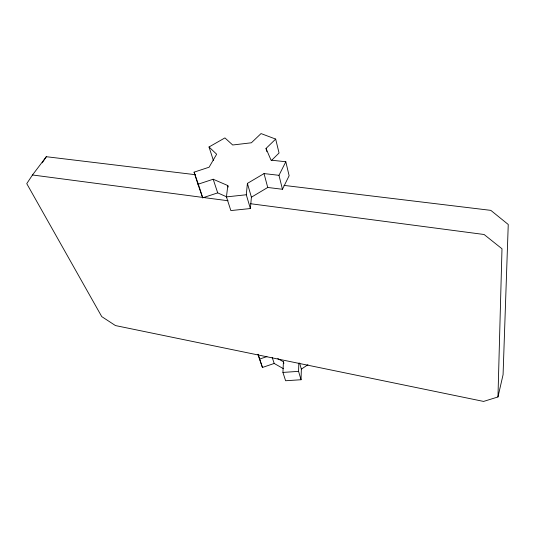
<?xml version="1.0" encoding="UTF-8"?>
<svg xmlns="http://www.w3.org/2000/svg" width="535" height="535" viewBox="0 0 535 535"><rect width="100%" height="100%" fill="white"/><g stroke="black" fill="none" stroke-linecap="round" stroke-linejoin="round"><path stroke-width="0.8" d="M195.402 174.704L46.311 156.708L32.488 174.978L26.75 183.639L101.75 316.613L115.46 325.568L483.593 401.424L497.965 396.957L501.99 248.775L484.088 234.497L250.413 203.701M277.772 358.624L283.423 361.787L282.935 372.42L285.61 380.753L301.051 379.736L301.352 369.137L299.573 363.004M301.051 379.736L298.57 371.364L298.831 363.165M271.359 160.594L279.049 153.01L275.672 139.08L261.033 133.576L251.376 142.785L232.685 144.998L224.914 137.91L209.024 146.978L216.648 154.214L209.105 167.208L194.091 172.156L197.93 184.274L213.184 179.238L227.81 185.558L226.445 196.893L230.846 210.576L250.373 208.543L251.41 197.208L247.404 183.411L264.029 173.581L278.976 175.32L282.447 189.27L267.727 187.464L251.41 197.208M250.373 208.543L246.294 194.767L247.404 183.411M497.965 396.957L503.074 374.687L508.25 224.486L490.809 210.362L283.978 185.391M282.447 189.27L289.127 175.748L285.817 161.757L271.024 160.146L266.022 148.449L275.672 139.08M278.976 175.32L285.817 161.757M42.238 162.827L46.311 156.708M301.352 369.137L307.966 364.696M283.276 368.595L274.194 363.466L262.444 367.458L259.502 359.112L266.952 356.591M197.93 184.274L202.705 197.836L217.698 192.874L226.813 196.907M226.445 196.893L246.294 194.767M282.935 372.42L298.57 371.364M32.488 174.978L228.044 200.752M194.091 172.156L198.853 185.698M258.117 354.237L262.444 367.458M213.184 179.238L217.698 192.874M272.175 357.367L274.194 363.466M209.024 146.978L213.425 160.587M257.984 354.417L259.502 359.112M199.094 186.454L202.705 197.836M227.81 185.558L228.284 187.083M283.423 361.787L283.904 363.312M264.029 173.581L267.727 187.464M266.022 148.449L266.811 151.539"/></g></svg>
